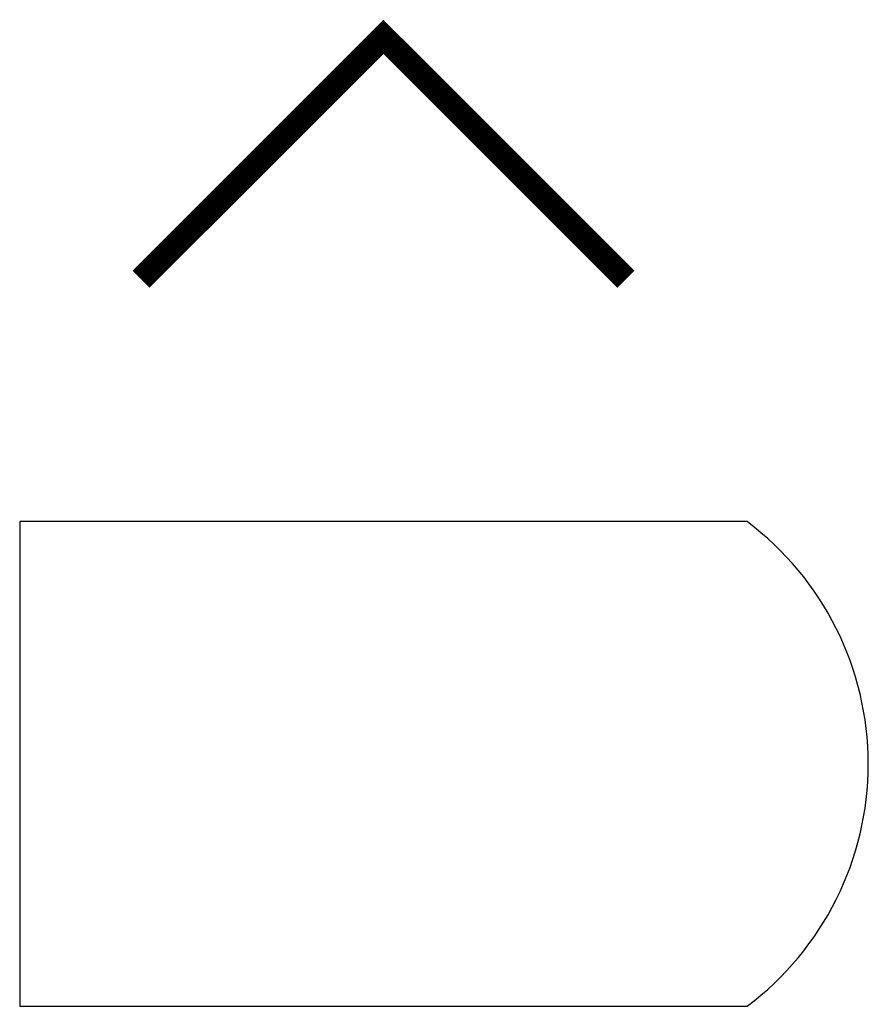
# Model space of a CAD drawing. Extents: x 0 to 70, y 0 to 81.4.
import ezdxf

# ---------------------------------------------------------------- set-up
doc = ezdxf.new("R2010")
doc.units = 0
doc.header["$MEASUREMENT"] = 0

msp = doc.modelspace()

# ---------------------------------------------------------------- linework, layer by layer
at = {"const_width": 2}
msp.add_lwpolyline([(10, 60), (30, 80), (50, 60)], dxfattribs=at)
msp.add_lwpolyline([(0, 0), (60, 0, 0.5), (60, 40), (0, 40)], format="xyb", close=True)

doc.saveas('drawing.dxf')
